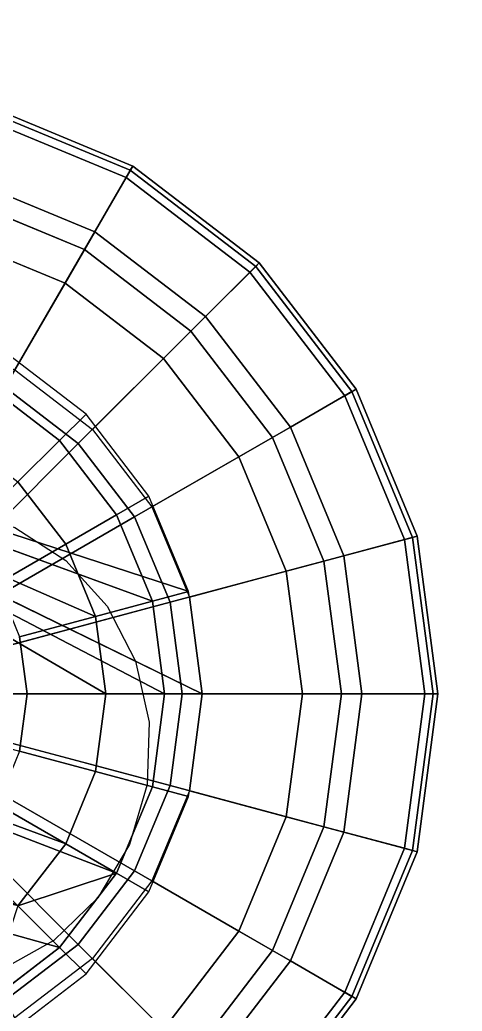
# Model space of a CAD drawing. Header units: metres. Extents: x 0 to 0.292, y 0 to 0.484.
# Drawn here: x 0.24235 to 0.24788, y 0.19054 to 0.20295 of the extents above; entities that cross this region are included whole.
import ezdxf

# ---------------------------------------------------------------- set-up
doc = ezdxf.new("R2010")
doc.units = ezdxf.units.M

msp = doc.modelspace()

# ---------------------------------------------------------------- linework, layer by layer
at = {"layer": '[0020_Red]'}
for points, invisible_edges in [([(0.241914, 0.198394, 0.107466), (0.243175, 0.198013, 0.105656), (0.242149, 0.1988, 0.105656)], 1), ([(0.241547, 0.197758, 0.109658), (0.242844, 0.197681, 0.107466), (0.241914, 0.198394, 0.107466)], 1), ([(0.243175, 0.198013, 0.105656), (0.241914, 0.198394, 0.107466), (0.242844, 0.197681, 0.107466)], 1), ([(0.244626, 0.194509, 0.105656), (0.244435, 0.195798, 0.105659), (0.237144, 0.198176, 0.107466)], 1), ([(0.244435, 0.195798, 0.105659), (0.244005, 0.19567, 0.107466), (0.237144, 0.198176, 0.107466)], 1), ([(0.242844, 0.197681, 0.107466), (0.243962, 0.196986, 0.105656), (0.243175, 0.198013, 0.105656)], 1), ([(0.242844, 0.197681, 0.107466), (0.241547, 0.197758, 0.109658), (0.242324, 0.197162, 0.109658)], 1), ([(0.242324, 0.197162, 0.109658), (0.243557, 0.196752, 0.107466), (0.242844, 0.197681, 0.107466)], 1), ([(0.243962, 0.196986, 0.105656), (0.242844, 0.197681, 0.107466), (0.243557, 0.196752, 0.107466)], 1), ([(0.241628, 0.196466, 0.11356), (0.242921, 0.196385, 0.109658), (0.242324, 0.197162, 0.109658)], 1), ([(0.243557, 0.196752, 0.107466), (0.242324, 0.197162, 0.109658), (0.242921, 0.196385, 0.109658)], 1), ([(0.243557, 0.196752, 0.107466), (0.244457, 0.195791, 0.105656), (0.243962, 0.196986, 0.105656)], 1), ([(0.242921, 0.196385, 0.109658), (0.244005, 0.19567, 0.107466), (0.243557, 0.196752, 0.107466)], 1), ([(0.244457, 0.195791, 0.105656), (0.243557, 0.196752, 0.107466), (0.244005, 0.19567, 0.107466)], 1), ([(0.242921, 0.196385, 0.109658), (0.241628, 0.196466, 0.11356), (0.242068, 0.195893, 0.11356)], 1), ([(0.242068, 0.195893, 0.11356), (0.243295, 0.19548, 0.109658), (0.242921, 0.196385, 0.109658)], 1), ([(0.244005, 0.19567, 0.107466), (0.242921, 0.196385, 0.109658), (0.243295, 0.19548, 0.109658)], 1), ([(0.243295, 0.19548, 0.109658), (0.242068, 0.195893, 0.11356), (0.242345, 0.195225, 0.11356)], 1), ([(0.244005, 0.19567, 0.107466), (0.244435, 0.195798, 0.105659), (0.244457, 0.195791, 0.105656)], 1), ([(0.244005, 0.19567, 0.107466), (0.244467, 0.195721, 0.105656), (0.244457, 0.195791, 0.105656)], 1), ([(0.244005, 0.19567, 0.107466), (0.244626, 0.194509, 0.105656), (0.244467, 0.195721, 0.105656)], 13), ([(0.244435, 0.195798, 0.105659), (0.244626, 0.194509, 0.105656), (0.244457, 0.195791, 0.105656)], 3), ([(0.244457, 0.195791, 0.105656), (0.244626, 0.194509, 0.105656), (0.244467, 0.195721, 0.105656)], 1), ([(0.243423, 0.194509, 0.109658), (0.244005, 0.19567, 0.107466), (0.243295, 0.19548, 0.109658)], 1), ([(0.244005, 0.19567, 0.107466), (0.243423, 0.194509, 0.109658), (0.244158, 0.194509, 0.107466)], 1), ([(0.244626, 0.194509, 0.105656), (0.244005, 0.19567, 0.107466), (0.244158, 0.194509, 0.107466)], 1), ([(0.242439, 0.194509, 0.11356), (0.243295, 0.19548, 0.109658), (0.242345, 0.195225, 0.11356)], 1), ([(0.243295, 0.19548, 0.109658), (0.242439, 0.194509, 0.11356), (0.243423, 0.194509, 0.109658)], 1), ([(0.242345, 0.195225, 0.11356), (0.241272, 0.194509, 0.117022), (0.242439, 0.194509, 0.11356)], 1), ([(0.242439, 0.194509, 0.11356), (0.241217, 0.194095, 0.117022), (0.242345, 0.193792, 0.11356)], 1), ([(0.241217, 0.194095, 0.117022), (0.242439, 0.194509, 0.11356), (0.241272, 0.194509, 0.117022)], 1), ([(0.243423, 0.194509, 0.109658), (0.242345, 0.193792, 0.11356), (0.243295, 0.193538, 0.109658)], 1), ([(0.242345, 0.193792, 0.11356), (0.243423, 0.194509, 0.109658), (0.242439, 0.194509, 0.11356)], 1), ([(0.244158, 0.194509, 0.107466), (0.243295, 0.193538, 0.109658), (0.244005, 0.193348, 0.107466)], 1), ([(0.243295, 0.193538, 0.109658), (0.244158, 0.194509, 0.107466), (0.243423, 0.194509, 0.109658)], 1), ([(0.244005, 0.193348, 0.107466), (0.244467, 0.193297, 0.105656), (0.244626, 0.194509, 0.105656)], 13), ([(0.244005, 0.193348, 0.107466), (0.244626, 0.194509, 0.105656), (0.244158, 0.194509, 0.107466)], 1), ([(0.242068, 0.193125, 0.11356), (0.243295, 0.193538, 0.109658), (0.242345, 0.193792, 0.11356)], 1), ([(0.243295, 0.193538, 0.109658), (0.242068, 0.193125, 0.11356), (0.242921, 0.192633, 0.109658)], 1), ([(0.242921, 0.192633, 0.109658), (0.244005, 0.193348, 0.107466), (0.243295, 0.193538, 0.109658)], 1), ([(0.244005, 0.193348, 0.107466), (0.242921, 0.192633, 0.109658), (0.243557, 0.192266, 0.107466)], 1), ([(0.243557, 0.192266, 0.107466), (0.244457, 0.193226, 0.105656), (0.244005, 0.193348, 0.107466)], 1), ([(0.244467, 0.193297, 0.105656), (0.244005, 0.193348, 0.107466), (0.244457, 0.193226, 0.105656)], 1), ([(0.244457, 0.193226, 0.105656), (0.243557, 0.192266, 0.107466), (0.243962, 0.192031, 0.105656)], 1), ([(0.241628, 0.192552, 0.11356), (0.242921, 0.192633, 0.109658), (0.242068, 0.193125, 0.11356)], 1), ([(0.242921, 0.192633, 0.109658), (0.241628, 0.192552, 0.11356), (0.242324, 0.191856, 0.109658)], 1), ([(0.242844, 0.191336, 0.107466), (0.243962, 0.192031, 0.105656), (0.243557, 0.192266, 0.107466)], 1), ([(0.243962, 0.192031, 0.105656), (0.242844, 0.191336, 0.107466), (0.243175, 0.191005, 0.105656)], 1), ([(0.242149, 0.190218, 0.105656), (0.242844, 0.191336, 0.107466), (0.241914, 0.190623, 0.107466)], 1), ([(0.242844, 0.191336, 0.107466), (0.242149, 0.190218, 0.105656), (0.243175, 0.191005, 0.105656)], 1)]:
    msp.add_3dface(points, dxfattribs=dict(at, invisible_edges=invisible_edges))
for points in [[(0.243423, 0.194509, 0.109658), (0.244158, 0.194509, 0.107466), (0.237144, 0.198176, 0.107466)], [(0.243423, 0.194509, 0.109658), (0.237144, 0.198176, 0.107466), (0.243295, 0.19548, 0.109658)], [(0.243295, 0.19548, 0.109658), (0.237144, 0.198176, 0.107466), (0.244005, 0.19567, 0.107466)], [(0.244158, 0.194509, 0.107466), (0.244626, 0.194509, 0.105656), (0.237144, 0.198176, 0.107466)], [(0.242068, 0.193125, 0.11356), (0.236007, 0.195176, 0.109658), (0.242921, 0.192633, 0.109658)], [(0.242324, 0.191856, 0.109658), (0.243557, 0.192266, 0.107466), (0.236007, 0.195176, 0.109658)], [(0.236007, 0.195176, 0.109658), (0.243557, 0.192266, 0.107466), (0.242921, 0.192633, 0.109658)], [(0.242324, 0.191856, 0.109658), (0.235326, 0.193438, 0.107466), (0.242844, 0.191336, 0.107466)], [(0.242844, 0.191336, 0.107466), (0.235326, 0.193438, 0.107466), (0.241914, 0.190623, 0.107466)], [(0.242921, 0.192633, 0.109658), (0.242324, 0.191856, 0.109658), (0.243557, 0.192266, 0.107466)], [(0.243557, 0.192266, 0.107466), (0.242324, 0.191856, 0.109658), (0.242844, 0.191336, 0.107466)], [(0.242324, 0.191856, 0.109658), (0.241914, 0.190623, 0.107466), (0.242844, 0.191336, 0.107466)]]:
    msp.add_3dface(points, dxfattribs=at)
at = {"layer": '[0025_Coral]'}
for points, invisible_edges in [([(0.241673, 0.200962, 0.110256), (0.243728, 0.201064, 0.113065), (0.241903, 0.20182, 0.113065)], 1), ([(0.241919, 0.20188, 0.115836), (0.243676, 0.200974, 0.120279), (0.241876, 0.20172, 0.120279)], 1), ([(0.241903, 0.20182, 0.113065), (0.243759, 0.201117, 0.115836), (0.241919, 0.20188, 0.115836)], 1), ([(0.243759, 0.201117, 0.115836), (0.241903, 0.20182, 0.113065), (0.243728, 0.201064, 0.113065)], 1), ([(0.243676, 0.200974, 0.120279), (0.241919, 0.20188, 0.115836), (0.243759, 0.201117, 0.115836)], 1), ([(0.241876, 0.20172, 0.120279), (0.243155, 0.200071, 0.126357), (0.241606, 0.200713, 0.126357)], 1), ([(0.243155, 0.200071, 0.126357), (0.241876, 0.20172, 0.120279), (0.243676, 0.200974, 0.120279)], 1), ([(0.243728, 0.201064, 0.113065), (0.241673, 0.200962, 0.110256), (0.243284, 0.200295, 0.110256)], 1), ([(0.244668, 0.199233, 0.110256), (0.243728, 0.201064, 0.113065), (0.243284, 0.200295, 0.110256)], 1), ([(0.245339, 0.199905, 0.115836), (0.243676, 0.200974, 0.120279), (0.243759, 0.201117, 0.115836)], 1), ([(0.245296, 0.199861, 0.113065), (0.243759, 0.201117, 0.115836), (0.243728, 0.201064, 0.113065)], 1), ([(0.243728, 0.201064, 0.113065), (0.244668, 0.199233, 0.110256), (0.245296, 0.199861, 0.113065)], 1), ([(0.243759, 0.201117, 0.115836), (0.245296, 0.199861, 0.113065), (0.245339, 0.199905, 0.115836)], 1), ([(0.241481, 0.200244, 0.107864), (0.243284, 0.200295, 0.110256), (0.241673, 0.200962, 0.110256)], 1), ([(0.245223, 0.199788, 0.120279), (0.243155, 0.200071, 0.126357), (0.243676, 0.200974, 0.120279)], 1), ([(0.243676, 0.200974, 0.120279), (0.245339, 0.199905, 0.115836), (0.245223, 0.199788, 0.120279)], 1), ([(0.24216, 0.198347, 0.131763), (0.241606, 0.200713, 0.126357), (0.243155, 0.200071, 0.126357)], 1), ([(0.243284, 0.200295, 0.110256), (0.241481, 0.200244, 0.107864), (0.242913, 0.199651, 0.107864)], 1), ([(0.244142, 0.198708, 0.107864), (0.243284, 0.200295, 0.110256), (0.242913, 0.199651, 0.107864)], 1), ([(0.243284, 0.200295, 0.110256), (0.244142, 0.198708, 0.107864), (0.244668, 0.199233, 0.110256)], 1), ([(0.241156, 0.199032, 0.105656), (0.242913, 0.199651, 0.107864), (0.241481, 0.200244, 0.107864)], 1), ([(0.244486, 0.199051, 0.126357), (0.24216, 0.198347, 0.131763), (0.243155, 0.200071, 0.126357)], 1), ([(0.243155, 0.200071, 0.126357), (0.245223, 0.199788, 0.120279), (0.244486, 0.199051, 0.126357)], 1), ([(0.246552, 0.198324, 0.115836), (0.245223, 0.199788, 0.120279), (0.245339, 0.199905, 0.115836)], 1), ([(0.245296, 0.199861, 0.113065), (0.246552, 0.198324, 0.115836), (0.245339, 0.199905, 0.115836)], 1), ([(0.246409, 0.198241, 0.120279), (0.244486, 0.199051, 0.126357), (0.245223, 0.199788, 0.120279)], 1), ([(0.244668, 0.199233, 0.110256), (0.246499, 0.198293, 0.113065), (0.245296, 0.199861, 0.113065)], 1), ([(0.245223, 0.199788, 0.120279), (0.246552, 0.198324, 0.115836), (0.246409, 0.198241, 0.120279)], 1), ([(0.246552, 0.198324, 0.115836), (0.245296, 0.199861, 0.113065), (0.246499, 0.198293, 0.113065)], 1), ([(0.242913, 0.199651, 0.107864), (0.241156, 0.199032, 0.105656), (0.242285, 0.198564, 0.105656)], 1), ([(0.243255, 0.19782, 0.105656), (0.242913, 0.199651, 0.107864), (0.242285, 0.198564, 0.105656)], 1), ([(0.242913, 0.199651, 0.107864), (0.243255, 0.19782, 0.105656), (0.244142, 0.198708, 0.107864)], 1), ([(0.244142, 0.198708, 0.107864), (0.24573, 0.197849, 0.110256), (0.244668, 0.199233, 0.110256)], 1), ([(0.246499, 0.198293, 0.113065), (0.244668, 0.199233, 0.110256), (0.24573, 0.197849, 0.110256)], 1), ([(0.24216, 0.198347, 0.131763), (0.244486, 0.199051, 0.126357), (0.243078, 0.197643, 0.131763)], 1), ([(0.245506, 0.19772, 0.126357), (0.243078, 0.197643, 0.131763), (0.244486, 0.199051, 0.126357)], 1), ([(0.244486, 0.199051, 0.126357), (0.246409, 0.198241, 0.120279), (0.245506, 0.19772, 0.126357)], 1), ([(0.243255, 0.19782, 0.105656), (0.245086, 0.197478, 0.107864), (0.244142, 0.198708, 0.107864)], 1), ([(0.24573, 0.197849, 0.110256), (0.244142, 0.198708, 0.107864), (0.245086, 0.197478, 0.107864)], 1), ([(0.240884, 0.195449, 0.136325), (0.24216, 0.198347, 0.131763), (0.243078, 0.197643, 0.131763)], 1), ([(0.24573, 0.197849, 0.110256), (0.247255, 0.196468, 0.113065), (0.246499, 0.198293, 0.113065)], 1), ([(0.247314, 0.196484, 0.115836), (0.246409, 0.198241, 0.120279), (0.246552, 0.198324, 0.115836)], 1), ([(0.246499, 0.198293, 0.113065), (0.247314, 0.196484, 0.115836), (0.246552, 0.198324, 0.115836)], 1), ([(0.247314, 0.196484, 0.115836), (0.246499, 0.198293, 0.113065), (0.247255, 0.196468, 0.113065)], 1), ([(0.247155, 0.196441, 0.120279), (0.245506, 0.19772, 0.126357), (0.246409, 0.198241, 0.120279)], 1), ([(0.246409, 0.198241, 0.120279), (0.247314, 0.196484, 0.115836), (0.247155, 0.196441, 0.120279)], 1), ([(0.245086, 0.197478, 0.107864), (0.243255, 0.19782, 0.105656), (0.243999, 0.19685, 0.105656)], 1), ([(0.245086, 0.197478, 0.107864), (0.246397, 0.196238, 0.110256), (0.24573, 0.197849, 0.110256)], 1), ([(0.247255, 0.196468, 0.113065), (0.24573, 0.197849, 0.110256), (0.246397, 0.196238, 0.110256)], 1), ([(0.243078, 0.197643, 0.131763), (0.245506, 0.19772, 0.126357), (0.243782, 0.196725, 0.131763)], 1), ([(0.246148, 0.196171, 0.126357), (0.243782, 0.196725, 0.131763), (0.245506, 0.19772, 0.126357)], 1), ([(0.245506, 0.19772, 0.126357), (0.247155, 0.196441, 0.120279), (0.246148, 0.196171, 0.126357)], 1), ([(0.243078, 0.197643, 0.131763), (0.241095, 0.195174, 0.136325), (0.240884, 0.195449, 0.136325)], 1), ([(0.241095, 0.195174, 0.136325), (0.243078, 0.197643, 0.131763), (0.243782, 0.196725, 0.131763)], 1), ([(0.243999, 0.19685, 0.105656), (0.245679, 0.196046, 0.107864), (0.245086, 0.197478, 0.107864)], 1), ([(0.246397, 0.196238, 0.110256), (0.245086, 0.197478, 0.107864), (0.245679, 0.196046, 0.107864)], 1), ([(0.244435, 0.195798, 0.105659), (0.245679, 0.196046, 0.107864), (0.243999, 0.19685, 0.105656)], 3), ([(0.244225, 0.195656, 0.131763), (0.241095, 0.195174, 0.136325), (0.243782, 0.196725, 0.131763)], 1), ([(0.243782, 0.196725, 0.131763), (0.246148, 0.196171, 0.126357), (0.244225, 0.195656, 0.131763)], 1), ([(0.247155, 0.196441, 0.120279), (0.246367, 0.194509, 0.126357), (0.246148, 0.196171, 0.126357)], 1), ([(0.246367, 0.194509, 0.126357), (0.247155, 0.196441, 0.120279), (0.247409, 0.194509, 0.120279)], 1), ([(0.246397, 0.196238, 0.110256), (0.247513, 0.194509, 0.113065), (0.247255, 0.196468, 0.113065)], 1), ([(0.247574, 0.194509, 0.115836), (0.247155, 0.196441, 0.120279), (0.247314, 0.196484, 0.115836)], 1), ([(0.247155, 0.196441, 0.120279), (0.247574, 0.194509, 0.115836), (0.247409, 0.194509, 0.120279)], 1), ([(0.247513, 0.194509, 0.113065), (0.247314, 0.196484, 0.115836), (0.247255, 0.196468, 0.113065)], 1), ([(0.247314, 0.196484, 0.115836), (0.247513, 0.194509, 0.113065), (0.247574, 0.194509, 0.115836)], 1), ([(0.245882, 0.194509, 0.107864), (0.246397, 0.196238, 0.110256), (0.245679, 0.196046, 0.107864)], 1), ([(0.246397, 0.196238, 0.110256), (0.245882, 0.194509, 0.107864), (0.246625, 0.194509, 0.110256)], 1), ([(0.247513, 0.194509, 0.113065), (0.246397, 0.196238, 0.110256), (0.246625, 0.194509, 0.110256)], 1), ([(0.246148, 0.196171, 0.126357), (0.244376, 0.194509, 0.131763), (0.244225, 0.195656, 0.131763)], 1), ([(0.244376, 0.194509, 0.131763), (0.246148, 0.196171, 0.126357), (0.246367, 0.194509, 0.126357)], 1), ([(0.245679, 0.196046, 0.107864), (0.244435, 0.195798, 0.105659), (0.244467, 0.195721, 0.105656)], 1), ([(0.244626, 0.194509, 0.105656), (0.245679, 0.196046, 0.107864), (0.244467, 0.195721, 0.105656)], 1), ([(0.245679, 0.196046, 0.107864), (0.244626, 0.194509, 0.105656), (0.245882, 0.194509, 0.107864)], 1), ([(0.241095, 0.195174, 0.136325), (0.244225, 0.195656, 0.131763), (0.241228, 0.194853, 0.136325)], 1), ([(0.244376, 0.194509, 0.131763), (0.241228, 0.194853, 0.136325), (0.244225, 0.195656, 0.131763)], 1), ([(0.241228, 0.194853, 0.136325), (0.244376, 0.194509, 0.131763), (0.241273, 0.194509, 0.136325)], 1), ([(0.241228, 0.194165, 0.136325), (0.244376, 0.194509, 0.131763), (0.244225, 0.193362, 0.131763)], 1), ([(0.244376, 0.194509, 0.131763), (0.241228, 0.194165, 0.136325), (0.241273, 0.194509, 0.136325)], 1), ([(0.244225, 0.193362, 0.131763), (0.246367, 0.194509, 0.126357), (0.246148, 0.192846, 0.126357)], 1), ([(0.246367, 0.194509, 0.126357), (0.244225, 0.193362, 0.131763), (0.244376, 0.194509, 0.131763)], 1), ([(0.245882, 0.194509, 0.107864), (0.244467, 0.193297, 0.105656), (0.245679, 0.192972, 0.107864)], 1), ([(0.244467, 0.193297, 0.105656), (0.245882, 0.194509, 0.107864), (0.244626, 0.194509, 0.105656)], 1), ([(0.246625, 0.194509, 0.110256), (0.245679, 0.192972, 0.107864), (0.246397, 0.19278, 0.110256)], 1), ([(0.245679, 0.192972, 0.107864), (0.246625, 0.194509, 0.110256), (0.245882, 0.194509, 0.107864)], 1), ([(0.246148, 0.192846, 0.126357), (0.247409, 0.194509, 0.120279), (0.247155, 0.192577, 0.120279)], 1), ([(0.247409, 0.194509, 0.120279), (0.246148, 0.192846, 0.126357), (0.246367, 0.194509, 0.126357)], 1), ([(0.247513, 0.194509, 0.113065), (0.246397, 0.19278, 0.110256), (0.247255, 0.19255, 0.113065)], 1), ([(0.246397, 0.19278, 0.110256), (0.247513, 0.194509, 0.113065), (0.246625, 0.194509, 0.110256)], 1), ([(0.247155, 0.192577, 0.120279), (0.247574, 0.194509, 0.115836), (0.247314, 0.192534, 0.115836)], 1), ([(0.247574, 0.194509, 0.115836), (0.247155, 0.192577, 0.120279), (0.247409, 0.194509, 0.120279)], 1), ([(0.247574, 0.194509, 0.115836), (0.247255, 0.19255, 0.113065), (0.247314, 0.192534, 0.115836)], 1), ([(0.247255, 0.19255, 0.113065), (0.247574, 0.194509, 0.115836), (0.247513, 0.194509, 0.113065)], 1), ([(0.244225, 0.193362, 0.131763), (0.241095, 0.193844, 0.136325), (0.241228, 0.194165, 0.136325)], 1), ([(0.241095, 0.193844, 0.136325), (0.243078, 0.191375, 0.131763), (0.240884, 0.193569, 0.136325)], 1), ([(0.243078, 0.191375, 0.131763), (0.241095, 0.193844, 0.136325), (0.243782, 0.192293, 0.131763)], 1), ([(0.241095, 0.193844, 0.136325), (0.244225, 0.193362, 0.131763), (0.243782, 0.192293, 0.131763)], 1), ([(0.24216, 0.190671, 0.131763), (0.240884, 0.193569, 0.136325), (0.243078, 0.191375, 0.131763)], 1), ([(0.246148, 0.192846, 0.126357), (0.243782, 0.192293, 0.131763), (0.244225, 0.193362, 0.131763)], 1), ([(0.243999, 0.192168, 0.105656), (0.245679, 0.192972, 0.107864), (0.244467, 0.193297, 0.105656)], 1), ([(0.245679, 0.192972, 0.107864), (0.243999, 0.192168, 0.105656), (0.245086, 0.19154, 0.107864)], 1), ([(0.245086, 0.19154, 0.107864), (0.246397, 0.19278, 0.110256), (0.245679, 0.192972, 0.107864)], 1), ([(0.243782, 0.192293, 0.131763), (0.246148, 0.192846, 0.126357), (0.245506, 0.191297, 0.126357)], 1), ([(0.247155, 0.192577, 0.120279), (0.245506, 0.191297, 0.126357), (0.246148, 0.192846, 0.126357)], 1), ([(0.246397, 0.19278, 0.110256), (0.245086, 0.19154, 0.107864), (0.24573, 0.191168, 0.110256)], 1), ([(0.24573, 0.191168, 0.110256), (0.247255, 0.19255, 0.113065), (0.246397, 0.19278, 0.110256)], 1), ([(0.245506, 0.191297, 0.126357), (0.247155, 0.192577, 0.120279), (0.246409, 0.190776, 0.120279)], 1), ([(0.247314, 0.192534, 0.115836), (0.246409, 0.190776, 0.120279), (0.247155, 0.192577, 0.120279)], 1), ([(0.247255, 0.19255, 0.113065), (0.24573, 0.191168, 0.110256), (0.246499, 0.190724, 0.113065)], 1), ([(0.246409, 0.190776, 0.120279), (0.247314, 0.192534, 0.115836), (0.246552, 0.190693, 0.115836)], 1), ([(0.246499, 0.190724, 0.113065), (0.247314, 0.192534, 0.115836), (0.247255, 0.19255, 0.113065)], 1), ([(0.247314, 0.192534, 0.115836), (0.246499, 0.190724, 0.113065), (0.246552, 0.190693, 0.115836)], 1), ([(0.245506, 0.191297, 0.126357), (0.243078, 0.191375, 0.131763), (0.243782, 0.192293, 0.131763)], 1), ([(0.243255, 0.191198, 0.105656), (0.245086, 0.19154, 0.107864), (0.243999, 0.192168, 0.105656)], 1), ([(0.245086, 0.19154, 0.107864), (0.243255, 0.191198, 0.105656), (0.244142, 0.19031, 0.107864)], 1), ([(0.244142, 0.19031, 0.107864), (0.24573, 0.191168, 0.110256), (0.245086, 0.19154, 0.107864)], 1), ([(0.243078, 0.191375, 0.131763), (0.243155, 0.188946, 0.126357), (0.24216, 0.190671, 0.131763)], 1), ([(0.243155, 0.188946, 0.126357), (0.243078, 0.191375, 0.131763), (0.244486, 0.189967, 0.126357)], 1), ([(0.243078, 0.191375, 0.131763), (0.245506, 0.191297, 0.126357), (0.244486, 0.189967, 0.126357)], 1), ([(0.246409, 0.190776, 0.120279), (0.244486, 0.189967, 0.126357), (0.245506, 0.191297, 0.126357)], 1), ([(0.242285, 0.190454, 0.105656), (0.244142, 0.19031, 0.107864), (0.243255, 0.191198, 0.105656)], 1), ([(0.24573, 0.191168, 0.110256), (0.244142, 0.19031, 0.107864), (0.244668, 0.189784, 0.110256)], 1), ([(0.244668, 0.189784, 0.110256), (0.246499, 0.190724, 0.113065), (0.24573, 0.191168, 0.110256)], 1), ([(0.244486, 0.189967, 0.126357), (0.246409, 0.190776, 0.120279), (0.245223, 0.18923, 0.120279)], 1), ([(0.246499, 0.190724, 0.113065), (0.244668, 0.189784, 0.110256), (0.245296, 0.189157, 0.113065)], 1), ([(0.246552, 0.190693, 0.115836), (0.245223, 0.18923, 0.120279), (0.246409, 0.190776, 0.120279)], 1), ([(0.245296, 0.189157, 0.113065), (0.246552, 0.190693, 0.115836), (0.246499, 0.190724, 0.113065)], 1), ([(0.243155, 0.188946, 0.126357), (0.241091, 0.190228, 0.131763), (0.24216, 0.190671, 0.131763)], 1), ([(0.245223, 0.18923, 0.120279), (0.246552, 0.190693, 0.115836), (0.245339, 0.189113, 0.115836)], 1), ([(0.246552, 0.190693, 0.115836), (0.245296, 0.189157, 0.113065), (0.245339, 0.189113, 0.115836)], 1)]:
    msp.add_3dface(points, dxfattribs=dict(at, invisible_edges=invisible_edges))
at = {"layer": 'Material77'}
for points, invisible_edges in [([(0.291856, 0.198393), (0.19471, 0.214811), (0.201783, 0.226091)], 13), ([(0.291856, 0.198393), (0.201783, 0.226091), (0.288882, 0.21137)], 3), ([(0.194748, 0.215866, 0.107506), (0.241564, 0.196816, 0.100698), (0.291876, 0.198929, 0.0935)], 15), ([(0.194748, 0.215866, 0.107506), (0.291876, 0.198929, 0.0935), (0.288921, 0.212424, 0.093994)], 13), ([(0.29137, 0.185088), (0.190796, 0.202086), (0.19471, 0.214811)], 13), ([(0.29137, 0.185088), (0.19471, 0.214811), (0.291856, 0.198393)], 3), ([(0.287457, 0.172362), (0.19031, 0.188781), (0.190796, 0.202086)], 13), ([(0.287457, 0.172362), (0.190796, 0.202086), (0.29137, 0.185088)], 3), ([(0.242284, 0.196591, 0.100594), (0.291876, 0.198929, 0.0935), (0.241564, 0.196816, 0.100698)], 3), ([(0.242923, 0.196179, 0.1005), (0.291876, 0.198929, 0.0935), (0.242284, 0.196591, 0.100594)], 3), ([(0.243438, 0.195609, 0.100423), (0.291876, 0.198929, 0.0935), (0.242923, 0.196179, 0.1005)], 3), ([(0.243792, 0.194919, 0.100369), (0.291876, 0.198929, 0.0935), (0.243438, 0.195609, 0.100423)], 3), ([(0.243963, 0.194157, 0.10034), (0.291876, 0.198929, 0.0935), (0.243792, 0.194919, 0.100369)], 3), ([(0.243938, 0.193374, 0.10034), (0.29137, 0.185088, 0.0935), (0.291876, 0.198929, 0.0935)], 13), ([(0.243938, 0.193374, 0.10034), (0.291876, 0.198929, 0.0935), (0.243963, 0.194157, 0.10034)], 3), ([(0.24372, 0.192624, 0.100367), (0.29137, 0.185088, 0.0935), (0.243938, 0.193374, 0.10034)], 3), ([(0.243322, 0.191958, 0.100421), (0.29137, 0.185088, 0.0935), (0.24372, 0.192624, 0.100367)], 3), ([(0.242772, 0.191421, 0.100497), (0.29137, 0.185088, 0.0935), (0.243322, 0.191958, 0.100421)], 3), ([(0.242108, 0.19105, 0.10059), (0.29137, 0.185088, 0.0935), (0.242772, 0.191421, 0.100497)], 3), ([(0.241375, 0.19087, 0.100694), (0.29137, 0.185088, 0.0935), (0.242108, 0.19105, 0.10059)], 3), ([(0.19031, 0.188781, 0.108), (0.29137, 0.185088, 0.0935), (0.240622, 0.190894, 0.100802)], 15), ([(0.240622, 0.190894, 0.100802), (0.29137, 0.185088, 0.0935), (0.241375, 0.19087, 0.100694)], 3)]:
    msp.add_3dface(points, dxfattribs=dict(at, invisible_edges=invisible_edges))

doc.saveas('drawing.dxf')
